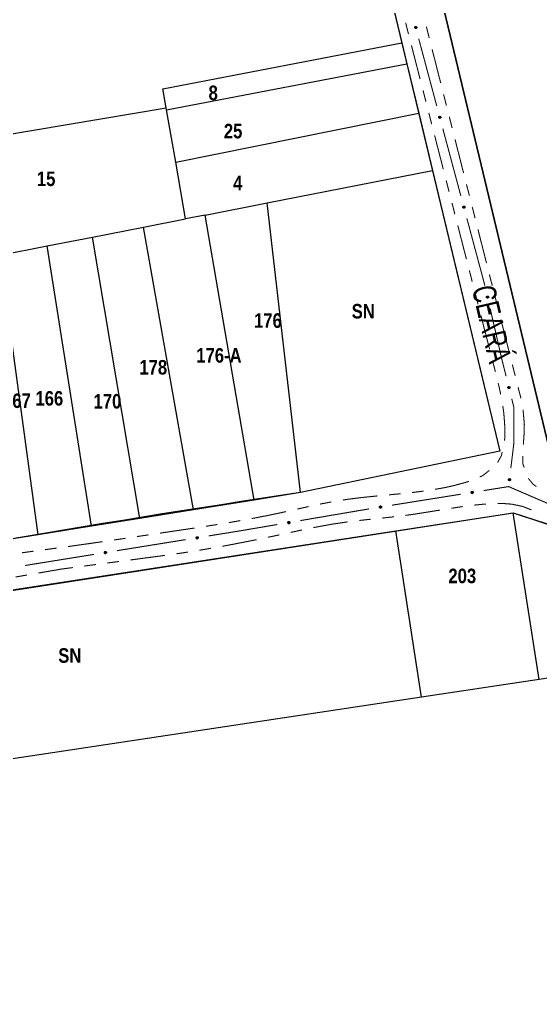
# Model space of a CAD drawing. Extents: x 203591 to 208218, y 4854879 to 4857795.
# Drawn here: x 205158.1 to 205247.8, y 4855415.9 to 4855584.3 of the extents above; entities that cross this region are included whole.
import ezdxf
from ezdxf.enums import TextEntityAlignment as Align

# ---------------------------------------------------------------- set-up
doc = ezdxf.new("R2010")
doc.units = 0
doc.header["$LTSCALE"] = 1.5
doc.header["$MEASUREMENT"] = 0
doc.linetypes.add('PHANTOMX2', pattern=[5, 2.5, -0.5, 0.5, -0.5, 0.5, -0.5])
for name, color, linetype in [('CD-MALHA-LOTES', 40, 'CONTINUOUS'), ('RU-QUADRAS', 210, 'CONTINUOUS'), ('SV-EIXO-RUA-N-PAV', 6, 'CONTINUOUS'), ('SV-RUA-NAO-PAV-S-GUIA-C-GUIA', 7, 'PHANTOMX2'), ('SV-TXT-RUA-N-PAV-S-GUIA-C-GUIA', 7, 'CONTINUOUS'), ('Th_NmrPorta', 7, 'CONTINUOUS')]:
    doc.layers.add(name, color=color, linetype=linetype)
doc.styles.add('ARIAL', font='ARIAL.TTF')
doc.styles.get("Standard").update_dxf_attribs({"font": 'swisscbo.ttf'})

msp = doc.modelspace()

# ---------------------------------------------------------------- linework, layer by layer
at = {"layer": 'CD-MALHA-LOTES', "linetype": 'Continuous', "flags": 128}
for points in [[(205206.64, 4855688.61), (205250.22, 4855506.65)], [(205212.1, 4855629.65), (205223.94, 4855580.31)], [(205182.81, 4855572.38), (205223.94, 4855580.31)], [(205223.94, 4855580.31), (205224.8, 4855576.72)], [(205183.43, 4855568.8), (205224.8, 4855576.72)], [(205224.8, 4855576.72), (205226.85, 4855568.18)], [(205183.38, 4855569.1), (205182.81, 4855572.38)], [(205149.22, 4855563.38), (205183.38, 4855569.1)], [(205183.43, 4855568.8), (205183.38, 4855569.1)], [(205185.01, 4855559.77), (205183.43, 4855568.8)], [(205185.01, 4855559.77), (205226.85, 4855568.18)], [(205226.85, 4855568.18), (205229.22, 4855558.33)], [(205186.71, 4855550.03), (205185.01, 4855559.77)], [(205200.77, 4855552.77), (205229.22, 4855558.33)], [(205229.22, 4855558.33), (205240.81, 4855510.03)], [(205190.07, 4855550.68), (205200.77, 4855552.77)], [(205206.49, 4855502.91), (205200.77, 4855552.77)], [(205179.48, 4855548.61), (205186.71, 4855550.03)], [(205190.07, 4855550.68), (205186.71, 4855550.03)], [(205198.51, 4855501.63), (205190.07, 4855550.68)], [(205170.68, 4855546.89), (205179.48, 4855548.61)], [(205188.1, 4855499.95), (205179.48, 4855548.61)], [(205162.86, 4855545.37), (205170.68, 4855546.89)], [(205178.82, 4855498.45), (205170.68, 4855546.89)], [(205154.74, 4855543.78), (205162.86, 4855545.37)], [(205170.54, 4855497.12), (205162.86, 4855545.37)], [(205161.34, 4855495.63), (205154.74, 4855543.78)], [(205240.81, 4855510.03), (205206.49, 4855502.91)], [(205206.49, 4855502.91), (205198.51, 4855501.63)], [(205198.51, 4855501.63), (205188.1, 4855499.95)], [(205188.1, 4855499.95), (205178.82, 4855498.45)], [(205178.82, 4855498.45), (205170.54, 4855497.12)], [(205222.89, 4855496.32), (205243.14, 4855499.43)], [(205243.14, 4855499.43), (205252.37, 4855496.42)], [(205247.61, 4855470.78), (205243.14, 4855499.43)], [(205123.98, 4855481.14), (205222.89, 4855496.32)], [(205170.54, 4855497.12), (205161.34, 4855495.63)], [(205227.32, 4855467.73), (205222.89, 4855496.32)], [(205161.34, 4855495.63), (205155.6, 4855494.71)], [(205255.81, 4855472.02), (205247.61, 4855470.78)], [(205247.61, 4855470.78), (205227.32, 4855467.73)], [(205227.32, 4855467.73), (205128.75, 4855452.87)]]:
    msp.add_lwpolyline(points, dxfattribs=at)
at = {"layer": 'RU-QUADRAS', "color": 6, "linetype": 'Continuous'}
msp.add_lwpolyline([(205616.29, 4855406.97, -0.0088435536), (205551.38, 4855440.72), (205486.3, 4855477.5), (205409.57, 4855523.2), (205354.08, 4855518.41), (205253.36, 4855503.36), (205250.22, 4855506.65), (205206.64, 4855688.61), (205604.26, 4856057.69)], format="xyb", dxfattribs=at)
msp.add_lwpolyline([(205069.45, 4855695.5), (205129.66, 4855699.2), (205145.15, 4855541.91), (205151.28, 4855543.1), (205135.64, 4855696.92), (205141.82, 4855699.51), (205193.23, 4855706.21), (205195.67, 4855689.68), (205197.63, 4855689.94), (205240.81, 4855510.03), (205206.49, 4855502.91, 0.0110391911), (205097.95, 4855484.24)], format="xyb", close=True, dxfattribs=at)
msp.add_lwpolyline([(204547.36, 4855385.95), (204551.4, 4855388.58), (204548.94, 4855392.1), (204550, 4855394.9), (204635.49, 4855407.78), (204656.53, 4855410.63), (204661.68, 4855380.31), (204664.85, 4855380.81), (204659.82, 4855411.13), (204753.86, 4855425.28), (204831.71, 4855435.78), (205243.14, 4855499.43), (205252.37, 4855496.45), (205347, 4855512.18), (205352.03, 4855428.25), (204822.09, 4855347.88), (204821.1, 4855353.14), (204655.72, 4855327.94), (204655.01, 4855331.08), (204597.05, 4855320.81), (204560.71, 4855374.54), (204557.02, 4855371.9)], close=True, dxfattribs=at)
at = {"layer": 'SV-EIXO-RUA-N-PAV', "flags": 128}
for points in [[(205226.409488, 4855583.110173), (205226.452193, 4855583.086333), (205226.48402, 4855583.057112), (205226.503551, 4855583.025099), (205226.513434, 4855582.99231), (205226.519766, 4855582.957626), (205226.518435, 4855582.921249), (205226.508015, 4855582.881202), (205226.484401, 4855582.838195), (205226.452324, 4855582.807558), (205226.421963, 4855582.786731), (205226.388366, 4855582.774458), (205226.354569, 4855582.768871), (205226.316829, 4855582.771502), (205226.276348, 4855582.782459), (205226.233678, 4855582.80725), (205226.202671, 4855582.836112), (205226.184593, 4855582.867573), (205226.172468, 4855582.901427), (205226.166427, 4855582.936914), (205226.167939, 4855582.972615), (205226.179044, 4855583.013353), (205226.204071, 4855583.055144), (205226.232505, 4855583.086398), (205226.263703, 4855583.104913), (205226.297302, 4855583.1161), (205226.332012, 4855583.122874), (205226.368634, 4855583.123059), (205226.409488, 4855583.110173)], [(205230.554851, 4855567.656502), (205230.597556, 4855567.632662), (205230.629384, 4855567.60344), (205230.648915, 4855567.571427), (205230.658797, 4855567.538638), (205230.66513, 4855567.503954), (205230.663799, 4855567.467578), (205230.653379, 4855567.42753), (205230.629765, 4855567.384524), (205230.597687, 4855567.353887), (205230.567326, 4855567.33306), (205230.533729, 4855567.320786), (205230.499933, 4855567.315199), (205230.462192, 4855567.317831), (205230.421711, 4855567.328787), (205230.379041, 4855567.353578), (205230.348035, 4855567.382441), (205230.329956, 4855567.413901), (205230.317831, 4855567.447756), (205230.311791, 4855567.483242), (205230.313303, 4855567.518943), (205230.324408, 4855567.559681), (205230.349435, 4855567.601472), (205230.377868, 4855567.632726), (205230.409066, 4855567.651241), (205230.442665, 4855567.662428), (205230.477375, 4855567.669203), (205230.513998, 4855567.669387), (205230.554851, 4855567.656502)], [(205234.700215, 4855552.20283), (205234.74292, 4855552.17899), (205234.774747, 4855552.149769), (205234.794278, 4855552.117756), (205234.804161, 4855552.084967), (205234.810493, 4855552.050283), (205234.809162, 4855552.013906), (205234.798742, 4855551.973859), (205234.775128, 4855551.930852), (205234.743051, 4855551.900215), (205234.71269, 4855551.879388), (205234.679093, 4855551.867115), (205234.645296, 4855551.861528), (205234.607556, 4855551.86416), (205234.567075, 4855551.875116), (205234.524405, 4855551.899907), (205234.493398, 4855551.928769), (205234.47532, 4855551.96023), (205234.463195, 4855551.994084), (205234.457154, 4855552.029571), (205234.458667, 4855552.065272), (205234.469771, 4855552.10601), (205234.494798, 4855552.147801), (205234.523232, 4855552.179055), (205234.55443, 4855552.19757), (205234.588029, 4855552.208757), (205234.622739, 4855552.215531), (205234.659362, 4855552.215716), (205234.700215, 4855552.20283)], [(205238.783113, 4855536.729512), (205238.824929, 4855536.704146), (205238.855682, 4855536.673795), (205238.874045, 4855536.641098), (205238.882738, 4855536.607974), (205238.887815, 4855536.573084), (205238.885172, 4855536.536779), (205238.873314, 4855536.497134), (205238.848164, 4855536.455008), (205238.815001, 4855536.425548), (205238.783909, 4855536.40583), (205238.749891, 4855536.394777), (205238.715915, 4855536.390413), (205238.678294, 4855536.394405), (205238.638235, 4855536.406814), (205238.596487, 4855536.433129), (205238.566542, 4855536.463091), (205238.549611, 4855536.495183), (205238.538715, 4855536.529453), (205238.533959, 4855536.565135), (205238.536758, 4855536.600758), (205238.549325, 4855536.641069), (205238.575844, 4855536.68193), (205238.605387, 4855536.712137), (205238.637233, 4855536.729515), (205238.671213, 4855536.739482), (205238.706145, 4855536.745), (205238.742751, 4855536.743863), (205238.783113, 4855536.729512)], [(205242.458434, 4855521.160136), (205242.500725, 4855521.135569), (205242.532049, 4855521.105808), (205242.55103, 4855521.073466), (205242.56035, 4855521.040512), (205242.566089, 4855521.005725), (205242.564136, 4855520.969377), (205242.553033, 4855520.929514), (205242.528687, 4855520.886917), (205242.496091, 4855520.856833), (205242.465378, 4855520.836528), (205242.431576, 4855520.82483), (205242.397689, 4855520.819822), (205242.359999, 4855520.823099), (205242.319711, 4855520.834745), (205242.277471, 4855520.860262), (205242.246963, 4855520.88965), (205242.229425, 4855520.921415), (205242.21788, 4855520.955472), (205242.212448, 4855520.991057), (205242.21457, 4855521.026727), (205242.226369, 4855521.067269), (205242.252107, 4855521.108626), (205242.281071, 4855521.139389), (205242.312581, 4855521.157368), (205242.346366, 4855521.167979), (205242.381187, 4855521.174159), (205242.417807, 4855521.173718), (205242.458434, 4855521.160136)], [(205242.609598, 4855505.270303), (205242.640348, 4855505.232271), (205242.659, 4855505.193296), (205242.6652, 4855505.156312), (205242.662157, 4855505.122201), (205242.655113, 4855505.087655), (205242.640327, 4855505.054392), (205242.615738, 4855505.021109), (205242.577803, 4855504.989994), (205242.536622, 4855504.973512), (205242.500688, 4855504.965494), (205242.464936, 4855504.966619), (205242.431491, 4855504.974024), (205242.397447, 4855504.990525), (205242.363962, 4855505.015773), (205242.333598, 4855505.054675), (205242.315575, 4855505.09301), (205242.310517, 4855505.128941), (205242.311876, 4855505.164875), (205242.31949, 4855505.200058), (205242.334192, 4855505.232626), (205242.359673, 4855505.266296), (205242.398467, 4855505.295756), (205242.436496, 4855505.314168), (205242.472346, 4855505.319729), (205242.507694, 4855505.317595), (205242.54243, 4855505.310951), (205242.576485, 4855505.29748), (205242.609598, 4855505.270303)], [(205235.908955, 4855503.03703), (205235.937104, 4855503.077026), (205235.969475, 4855503.105645), (205236.003344, 4855503.121744), (205236.036982, 4855503.128165), (205236.072136, 4855503.130859), (205236.108178, 4855503.125755), (205236.146926, 4855503.11123), (205236.187245, 4855503.083275), (205236.214383, 4855503.048187), (205236.231942, 4855503.015826), (205236.240658, 4855502.981135), (205236.242703, 4855502.946941), (205236.236163, 4855502.909678), (205236.22106, 4855502.870555), (205236.191968, 4855502.830693), (205236.16004, 4855502.802853), (205236.126872, 4855502.788142), (205236.09194, 4855502.779601), (205236.056018, 4855502.777281), (205236.020668, 4855502.782495), (205235.981304, 4855502.797773), (205235.94234, 4855502.827007), (205235.91421, 4855502.858534), (205235.899037, 4855502.891488), (205235.891402, 4855502.926067), (205235.888272, 4855502.961293), (205235.891894, 4855502.997737), (205235.908955, 4855503.03703)], [(205220.108173, 4855500.520031), (205220.136322, 4855500.560027), (205220.168693, 4855500.588646), (205220.202562, 4855500.604744), (205220.2362, 4855500.611166), (205220.271354, 4855500.61386), (205220.307396, 4855500.608756), (205220.346143, 4855500.594231), (205220.386463, 4855500.566275), (205220.413601, 4855500.531188), (205220.43116, 4855500.498827), (205220.439876, 4855500.464136), (205220.441921, 4855500.429942), (205220.435381, 4855500.392679), (205220.420278, 4855500.353556), (205220.391186, 4855500.313693), (205220.359258, 4855500.285854), (205220.326089, 4855500.271143), (205220.291158, 4855500.262602), (205220.255236, 4855500.260282), (205220.219886, 4855500.265496), (205220.180522, 4855500.280773), (205220.141558, 4855500.310008), (205220.113428, 4855500.341535), (205220.098255, 4855500.374489), (205220.09062, 4855500.409068), (205220.08749, 4855500.444294), (205220.091112, 4855500.480738), (205220.108173, 4855500.520031)], [(205204.331848, 4855497.847399), (205204.359572, 4855497.887691), (205204.391639, 4855497.91665), (205204.425336, 4855497.933105), (205204.458905, 4855497.939882), (205204.494028, 4855497.942947), (205204.530122, 4855497.938224), (205204.569021, 4855497.924109), (205204.609634, 4855497.896581), (205204.63714, 4855497.861782), (205204.655041, 4855497.829609), (205204.664123, 4855497.795012), (205204.666528, 4855497.760841), (205204.660383, 4855497.723512), (205204.645694, 4855497.684231), (205204.617025, 4855497.644063), (205204.585393, 4855497.615888), (205204.552381, 4855497.600828), (205204.517542, 4855497.591917), (205204.481647, 4855497.589218), (205204.446243, 4855497.594058), (205204.40672, 4855497.608919), (205204.36745, 4855497.637741), (205204.338988, 4855497.668969), (205204.323468, 4855497.70176), (205204.315468, 4855497.736257), (205204.311966, 4855497.771448), (205204.315202, 4855497.807928), (205204.331848, 4855497.847399)], [(205188.54838, 4855495.231022), (205188.576465, 4855495.271063), (205188.60879, 4855495.299733), (205188.642634, 4855495.315886), (205188.676262, 4855495.322361), (205188.711412, 4855495.325111), (205188.747461, 4855495.320065), (205188.786232, 4855495.305601), (205188.826596, 4855495.27771), (205188.85379, 4855495.242666), (205188.871401, 4855495.210333), (205188.880172, 4855495.175656), (205188.882271, 4855495.141466), (205188.875791, 4855495.104193), (205188.86075, 4855495.065045), (205188.831722, 4855495.025136), (205188.799839, 4855494.997246), (205188.766694, 4855494.982482), (205188.731776, 4855494.973885), (205188.695858, 4855494.971508), (205188.660499, 4855494.976665), (205188.621111, 4855494.99188), (205188.5821, 4855495.021052), (205188.55392, 4855495.052535), (205188.538695, 4855495.085464), (205188.531005, 4855495.120031), (205188.527818, 4855495.155252), (205188.531382, 4855495.191702), (205188.54838, 4855495.231022)], [(205172.751636, 4855492.688807), (205172.77972, 4855492.728848), (205172.812045, 4855492.757518), (205172.845889, 4855492.773671), (205172.879517, 4855492.780146), (205172.914667, 4855492.782896), (205172.950717, 4855492.77785), (205172.989487, 4855492.763386), (205173.029852, 4855492.735495), (205173.057045, 4855492.700451), (205173.074656, 4855492.668118), (205173.083427, 4855492.633442), (205173.085527, 4855492.599251), (205173.079046, 4855492.561978), (205173.064005, 4855492.52283), (205173.034978, 4855492.482921), (205173.003094, 4855492.455031), (205172.969949, 4855492.440267), (205172.935031, 4855492.43167), (205172.899113, 4855492.429293), (205172.863754, 4855492.43445), (205172.824366, 4855492.449665), (205172.785356, 4855492.478837), (205172.757175, 4855492.51032), (205172.74195, 4855492.543249), (205172.73426, 4855492.577816), (205172.731073, 4855492.613037), (205172.734637, 4855492.649487), (205172.751636, 4855492.688807)]]:
    msp.add_lwpolyline(points, close=True, dxfattribs=at)
for points in [[(205226.166427, 4855582.936914), (205226.202671, 4855582.836112)], [(205226.167939, 4855582.972615), (205226.233678, 4855582.80725)], [(205226.168922, 4855582.950737), (205226.21604, 4855582.827751)], [(205226.177217, 4855582.988281), (205226.252554, 4855582.802227)], [(205226.179044, 4855583.013353), (205226.276348, 4855582.782459)], [(205226.19403, 4855583.030936), (205226.295305, 4855582.779788)], [(205226.204071, 4855583.055144), (205226.316829, 4855582.771502)], [(205226.217883, 4855583.068415), (205226.33346, 4855582.774483)], [(205226.232505, 4855583.086398), (205226.354569, 4855582.768871)], [(205226.24826, 4855583.092104), (205226.370201, 4855582.774449)], [(205226.263703, 4855583.104913), (205226.388366, 4855582.774458)], [(205226.280759, 4855583.107885), (205226.402185, 4855582.781616)], [(205226.297302, 4855583.1161), (205226.421963, 4855582.786731)], [(205226.316696, 4855583.116113), (205226.437577, 4855582.802412)], [(205226.332012, 4855583.122874), (205226.452324, 4855582.807558)], [(205226.351412, 4855583.118361), (205226.4676, 4855582.827418)], [(205226.368634, 4855583.123059), (205226.484401, 4855582.838195)], [(205226.387542, 4855583.115338), (205226.493478, 4855582.862615)], [(205226.409488, 4855583.110173), (205226.508015, 4855582.881202)], [(205226.432222, 4855583.096242), (205226.510902, 4855582.908259)], [(205226.452193, 4855583.086333), (205226.518435, 4855582.921249)], [(205226.470408, 4855583.069754), (205226.515854, 4855582.947732)], [(205226.48402, 4855583.057112), (205226.519766, 4855582.957626)], [(205230.311791, 4855567.483242), (205230.348035, 4855567.382441)], [(205230.313303, 4855567.518943), (205230.379041, 4855567.353578)], [(205230.314285, 4855567.497066), (205230.361403, 4855567.37408)], [(205230.32258, 4855567.53461), (205230.397918, 4855567.348555)], [(205230.324408, 4855567.559681), (205230.421711, 4855567.328787)], [(205230.339393, 4855567.577264), (205230.440669, 4855567.326117)], [(205230.349435, 4855567.601472), (205230.462192, 4855567.317831)], [(205230.363246, 4855567.614744), (205230.478824, 4855567.320811)], [(205230.377868, 4855567.632726), (205230.499933, 4855567.315199)], [(205230.393624, 4855567.638433), (205230.515565, 4855567.320778)], [(205230.409066, 4855567.651241), (205230.533729, 4855567.320786)], [(205230.426122, 4855567.654214), (205230.547548, 4855567.327944)], [(205230.442665, 4855567.662428), (205230.567326, 4855567.33306)], [(205230.46206, 4855567.662441), (205230.58294, 4855567.34874)], [(205230.477375, 4855567.669203), (205230.597687, 4855567.353887)], [(205230.496776, 4855567.66469), (205230.612964, 4855567.373747)], [(205230.513998, 4855567.669387), (205230.629765, 4855567.384524)], [(205230.532906, 4855567.661667), (205230.638842, 4855567.408944)], [(205230.554851, 4855567.656502), (205230.653379, 4855567.42753)], [(205230.577585, 4855567.642571), (205230.656266, 4855567.454588)], [(205230.597556, 4855567.632662), (205230.663799, 4855567.467578)], [(205230.615771, 4855567.616082), (205230.661218, 4855567.494061)], [(205230.629384, 4855567.60344), (205230.66513, 4855567.503954)], [(205234.457154, 4855552.029571), (205234.493398, 4855551.928769)], [(205234.458667, 4855552.065272), (205234.524405, 4855551.899907)], [(205234.459649, 4855552.043394), (205234.506767, 4855551.920408)], [(205234.467944, 4855552.080938), (205234.543281, 4855551.894884)], [(205234.469771, 4855552.10601), (205234.567075, 4855551.875116)], [(205234.484757, 4855552.123593), (205234.586032, 4855551.872445)], [(205234.494798, 4855552.147801), (205234.607556, 4855551.86416)], [(205234.50861, 4855552.161072), (205234.624187, 4855551.86714)], [(205234.523232, 4855552.179055), (205234.645296, 4855551.861528)], [(205234.538987, 4855552.184761), (205234.660928, 4855551.867106)], [(205234.55443, 4855552.19757), (205234.679093, 4855551.867115)], [(205234.571486, 4855552.200542), (205234.692912, 4855551.874273)], [(205234.588029, 4855552.208757), (205234.71269, 4855551.879388)], [(205234.607423, 4855552.20877), (205234.728304, 4855551.895069)], [(205234.622739, 4855552.215531), (205234.743051, 4855551.900215)], [(205234.642139, 4855552.211018), (205234.758328, 4855551.920075)], [(205234.659362, 4855552.215716), (205234.775128, 4855551.930852)], [(205234.678269, 4855552.207995), (205234.784205, 4855551.955272)], [(205234.700215, 4855552.20283), (205234.798742, 4855551.973859)], [(205234.722949, 4855552.188899), (205234.801629, 4855552.000916)], [(205234.74292, 4855552.17899), (205234.809162, 4855552.013906)], [(205234.761135, 4855552.162411), (205234.806581, 4855552.040389)], [(205234.774747, 4855552.149769), (205234.810493, 4855552.050283)], [(205238.533959, 4855536.565135), (205238.566542, 4855536.463091)], [(205238.536758, 4855536.600758), (205238.596487, 4855536.433129)], [(205238.53695, 4855536.578859), (205238.5796, 4855536.454253)], [(205238.546594, 4855536.61608), (205238.61517, 4855536.427428)], [(205238.549325, 4855536.641069), (205238.638235, 4855536.406814)], [(205238.564936, 4855536.6581), (205238.657083, 4855536.403462)], [(205238.575844, 4855536.68193), (205238.678294, 4855536.394405)], [(205238.590125, 4855536.694694), (205238.695022, 4855536.396783)], [(205238.605387, 4855536.712137), (205238.715915, 4855536.390413)], [(205238.621338, 4855536.717271), (205238.731738, 4855536.395423)], [(205238.637233, 4855536.729515), (205238.749891, 4855536.394777)], [(205238.654384, 4855536.73187), (205238.763959, 4855536.401432)], [(205238.671213, 4855536.739482), (205238.783909, 4855536.40583)], [(205238.690596, 4855536.738795), (205238.800078, 4855536.420937)], [(205238.706145, 4855536.745), (205238.815001, 4855536.425548)], [(205238.72537, 4855536.73979), (205238.830985, 4855536.444844)], [(205238.742751, 4855536.743863), (205238.848164, 4855536.455008)], [(205238.761367, 4855536.735465), (205238.858116, 4855536.479084)], [(205238.783113, 4855536.729512), (205238.873314, 4855536.497134)], [(205238.805329, 4855536.714769), (205238.877176, 4855536.52407)], [(205238.824929, 4855536.704146), (205238.885172, 4855536.536779)], [(205238.842534, 4855536.68692), (205238.883549, 4855536.563338)], [(205238.855682, 4855536.673795), (205238.887815, 4855536.573084)], [(205242.212448, 4855520.991057), (205242.246963, 4855520.88965)], [(205242.21457, 4855521.026727), (205242.277471, 4855520.860262)], [(205242.215178, 4855521.004836), (205242.260186, 4855520.881062)], [(205242.224113, 4855521.042232), (205242.296259, 4855520.854917)], [(205242.226369, 4855521.067269), (205242.319711, 4855520.834745)], [(205242.241653, 4855521.084593), (205242.33862, 4855520.831751)], [(205242.252107, 4855521.108626), (205242.359999, 4855520.823099)], [(205242.266143, 4855521.121659), (205242.376679, 4855520.825794)], [(205242.281071, 4855521.139389), (205242.397689, 4855520.819822)], [(205242.296921, 4855521.144825), (205242.413414, 4855520.825132)], [(205242.312581, 4855521.157368), (205242.431576, 4855520.82483)], [(205242.329685, 4855521.160049), (205242.445516, 4855520.831751)], [(205242.346366, 4855521.167979), (205242.465378, 4855520.836528)], [(205242.365758, 4855521.167661), (205242.481258, 4855520.851939)], [(205242.381187, 4855521.174159), (205242.496091, 4855520.856833)], [(205242.400507, 4855521.169315), (205242.511705, 4855520.876429)], [(205242.417807, 4855521.173718), (205242.528687, 4855520.886917)], [(205242.43658, 4855521.165675), (205242.53818, 4855520.911178)], [(205242.458434, 4855521.160136), (205242.553033, 4855520.929514)], [(205242.480927, 4855521.145818), (205242.556382, 4855520.956518)], [(205242.500725, 4855521.135569), (205242.564136, 4855520.969377)], [(205242.518655, 4855521.118681), (205242.562008, 4855520.9959)], [(205242.532049, 4855521.105808), (205242.566089, 4855521.005725)], [(205242.31949, 4855505.200058), (205242.315575, 4855505.09301)], [(205242.326954, 4855505.211957), (205242.324866, 4855505.080271)], [(205242.334192, 4855505.232626), (205242.333598, 4855505.054675)], [(205242.348638, 4855505.243709), (205242.349245, 4855505.042982)], [(205242.359673, 4855505.266296), (205242.363962, 4855505.015773)], [(205242.38013, 4855505.277031), (205242.38056, 4855505.006233)], [(205242.398467, 4855505.295756), (205242.397447, 4855504.990525)], [(205242.416228, 4855505.302927), (205242.413992, 4855504.987096)], [(205242.436496, 4855505.314168), (205242.431491, 4855504.974024)], [(205242.453243, 4855505.313595), (205242.448076, 4855504.973378)], [(205242.472346, 4855505.319729), (205242.464936, 4855504.966619)], [(205242.489282, 4855505.316134), (205242.480428, 4855504.968114)], [(205242.507694, 4855505.317595), (205242.500688, 4855504.965494)], [(205242.525698, 4855505.310382), (205242.521019, 4855504.974229)], [(205242.54243, 4855505.310951), (205242.536622, 4855504.973512)], [(205242.558752, 4855505.299536), (205242.558197, 4855504.986252)], [(205242.576485, 4855505.29748), (205242.577803, 4855504.989994)], [(205242.591156, 4855505.283272), (205242.595324, 4855505.009275)], [(205242.609598, 4855505.270303), (205242.615738, 4855505.021109)], [(205242.625506, 4855505.248906), (205242.628497, 4855505.045143)], [(205242.640348, 4855505.232271), (205242.640327, 4855505.054392)], [(205242.651077, 4855505.210099), (205242.647797, 4855505.079931)], [(205242.659, 4855505.193296), (205242.655113, 4855505.087655)], [(205235.888272, 4855502.961293), (205236.214383, 4855503.048187)], [(205235.891402, 4855502.926067), (205236.231942, 4855503.015826)], [(205235.891894, 4855502.997737), (205236.187245, 4855503.083275)], [(205235.893405, 4855502.945358), (205236.217969, 4855503.032985)], [(205235.894776, 4855502.98012), (205236.196218, 4855503.065445)], [(205235.897853, 4855502.90876), (205236.234975, 4855502.995624)], [(205235.899037, 4855502.891488), (205236.240658, 4855502.981135)], [(205235.901538, 4855503.01574), (205236.163901, 4855503.09484)], [(205235.908955, 4855503.03703), (205236.146926, 4855503.11123)], [(205235.910172, 4855502.874798), (205236.238779, 4855502.963068)], [(205235.91421, 4855502.858534), (205236.242703, 4855502.946941)], [(205235.925173, 4855503.058193), (205236.120315, 4855503.116913)], [(205235.930576, 4855502.842123), (205236.234927, 4855502.92653)], [(205235.937104, 4855503.077026), (205236.108178, 4855503.125755)], [(205235.94234, 4855502.827007), (205236.236163, 4855502.909678)], [(205235.955486, 4855503.09342), (205236.08157, 4855503.12594)], [(205235.965373, 4855502.814505), (205236.225686, 4855502.889133)], [(205235.969475, 4855503.105645), (205236.072136, 4855503.130859)], [(205235.981304, 4855502.797773), (205236.22106, 4855502.870555)], [(205236.00605, 4855502.79335), (205236.198926, 4855502.848945)], [(205236.020668, 4855502.782495), (205236.191968, 4855502.830693)], [(205236.042529, 4855502.781198), (205236.169745, 4855502.81528)], [(205236.056018, 4855502.777281), (205236.16004, 4855502.802853)], [(205220.08749, 4855500.444294), (205220.413601, 4855500.531188)], [(205220.09062, 4855500.409068), (205220.43116, 4855500.498827)], [(205220.091112, 4855500.480738), (205220.386463, 4855500.566275)], [(205220.092623, 4855500.428359), (205220.417187, 4855500.515986)], [(205220.093994, 4855500.463121), (205220.395436, 4855500.548446)], [(205220.097071, 4855500.391761), (205220.434193, 4855500.478624)], [(205220.098255, 4855500.374489), (205220.439876, 4855500.464136)], [(205220.100756, 4855500.498741), (205220.363119, 4855500.577841)], [(205220.108173, 4855500.520031), (205220.346143, 4855500.594231)], [(205220.10939, 4855500.357798), (205220.437997, 4855500.446069)], [(205220.113428, 4855500.341535), (205220.441921, 4855500.429942)], [(205220.124391, 4855500.541194), (205220.319533, 4855500.599914)], [(205220.129794, 4855500.325124), (205220.434145, 4855500.409531)], [(205220.136322, 4855500.560027), (205220.307396, 4855500.608756)], [(205220.141558, 4855500.310008), (205220.435381, 4855500.392679)], [(205220.154704, 4855500.576421), (205220.280788, 4855500.608941)], [(205220.164591, 4855500.297505), (205220.424903, 4855500.372133)], [(205220.168693, 4855500.588646), (205220.271354, 4855500.61386)], [(205220.180522, 4855500.280773), (205220.420278, 4855500.353556)], [(205220.205268, 4855500.27635), (205220.398144, 4855500.331946)], [(205220.219886, 4855500.265496), (205220.391186, 4855500.313693)], [(205220.241747, 4855500.264199), (205220.368963, 4855500.298281)], [(205220.255236, 4855500.260282), (205220.359258, 4855500.285854)], [(205204.311966, 4855497.771448), (205204.63714, 4855497.861782)], [(205204.315202, 4855497.807928), (205204.609634, 4855497.896581)], [(205204.315468, 4855497.736257), (205204.655041, 4855497.829609)], [(205204.317267, 4855497.755568), (205204.640887, 4855497.846619)], [(205204.318271, 4855497.790342), (205204.618794, 4855497.878847)], [(205204.322101, 4855497.719019), (205204.658286, 4855497.809439)], [(205204.323468, 4855497.70176), (205204.664123, 4855497.795012)], [(205204.324655, 4855497.826032), (205204.586168, 4855497.907899)], [(205204.331848, 4855497.847399), (205204.569021, 4855497.924109)], [(205204.334778, 4855497.685189), (205204.662434, 4855497.776926)], [(205204.338988, 4855497.668969), (205204.666528, 4855497.760841)], [(205204.347841, 4855497.868733), (205204.542351, 4855497.929511)], [(205204.359572, 4855497.887691), (205204.530122, 4855497.938224)], [(205204.377781, 4855497.904278), (205204.503514, 4855497.938128)], [(205204.391639, 4855497.91665), (205204.494028, 4855497.942947)], [(205204.355526, 4855497.652731), (205204.658969, 4855497.740349)], [(205204.36745, 4855497.637741), (205204.660383, 4855497.723512)], [(205204.390614, 4855497.625482), (205204.650123, 4855497.702856)], [(205204.40672, 4855497.608919), (205204.645694, 4855497.684231)], [(205204.431511, 4855497.604758), (205204.623789, 4855497.662388)], [(205204.446243, 4855497.594058), (205204.617025, 4855497.644063)], [(205204.468117, 4855497.592993), (205204.594966, 4855497.628417)], [(205204.481647, 4855497.589218), (205204.585393, 4855497.615888)], [(205188.527818, 4855495.155252), (205188.85379, 4855495.242666)], [(205188.531005, 4855495.120031), (205188.871401, 4855495.210333)], [(205188.531382, 4855495.191702), (205188.826596, 4855495.27771)], [(205188.532977, 4855495.139325), (205188.857401, 4855495.22747)], [(205188.534292, 4855495.174089), (205188.835597, 4855495.259895)], [(205188.537483, 4855495.102734), (205188.874466, 4855495.190136)], [(205188.538695, 4855495.085464), (205188.880172, 4855495.175656)], [(205188.540997, 4855495.20972), (205188.803233, 4855495.289239)], [(205188.54838, 4855495.231022), (205188.786232, 4855495.305601)], [(205188.549856, 4855495.068791), (205188.878322, 4855495.157586)], [(205188.55392, 4855495.052535), (205188.882271, 4855495.141466)], [(205188.564564, 4855495.252211), (205188.759612, 4855495.311242)], [(205188.570312, 4855495.036149), (205188.874528, 4855495.121042)], [(205188.576465, 4855495.271063), (205188.747461, 4855495.320065)], [(205188.5821, 4855495.021052), (205188.875791, 4855495.104193)], [(205188.594822, 4855495.287486), (205188.720853, 4855495.320207)], [(205188.605154, 4855495.008587), (205188.865346, 4855495.08363)], [(205188.60879, 4855495.299733), (205188.711412, 4855495.325111)], [(205188.621111, 4855494.99188), (205188.86075, 4855495.065045)], [(205188.645864, 4855494.987497), (205188.838651, 4855495.0434)], [(205188.660499, 4855494.976665), (205188.831722, 4855495.025136)], [(205188.682362, 4855494.975403), (205188.809524, 4855495.009689)], [(205188.695858, 4855494.971508), (205188.799839, 4855494.997246)], [(205172.734637, 4855492.649487), (205173.029852, 4855492.735495)], [(205172.737548, 4855492.631874), (205173.038853, 4855492.71768)], [(205172.744252, 4855492.667505), (205173.006489, 4855492.747024)], [(205172.751636, 4855492.688807), (205172.989487, 4855492.763386)], [(205172.76782, 4855492.709996), (205172.962867, 4855492.769027)], [(205172.77972, 4855492.728848), (205172.950717, 4855492.77785)], [(205172.798077, 4855492.745271), (205172.924108, 4855492.777992)], [(205172.812045, 4855492.757518), (205172.914667, 4855492.782896)], [(205172.731073, 4855492.613037), (205173.057045, 4855492.700451)], [(205172.73426, 4855492.577816), (205173.074656, 4855492.668118)], [(205172.736232, 4855492.59711), (205173.060656, 4855492.685255)], [(205172.740738, 4855492.560519), (205173.077721, 4855492.647921)], [(205172.74195, 4855492.543249), (205173.083427, 4855492.633442)], [(205172.753111, 4855492.526576), (205173.081577, 4855492.615371)], [(205172.757175, 4855492.51032), (205173.085527, 4855492.599251)], [(205172.773567, 4855492.493934), (205173.077784, 4855492.578827)], [(205172.785356, 4855492.478837), (205173.079046, 4855492.561978)], [(205172.808409, 4855492.466372), (205173.068602, 4855492.541415)], [(205172.824366, 4855492.449665), (205173.064005, 4855492.52283)], [(205172.849119, 4855492.445282), (205173.041906, 4855492.501185)], [(205172.863754, 4855492.43445), (205173.034978, 4855492.482921)], [(205172.885617, 4855492.433188), (205173.012779, 4855492.467474)], [(205172.899113, 4855492.429293), (205173.003094, 4855492.455031)]]:
    msp.add_lwpolyline(points, dxfattribs=at)
at = {"layer": 'SV-EIXO-RUA-N-PAV', "const_width": 0.18, "flags": 128}
for points in [[(205226.858562, 4855581.01117), (205229.967585, 4855569.420916)], [(205231.003926, 4855565.557498), (205234.112948, 4855553.967245)], [(205235.149289, 4855550.103827), (205238.258312, 4855538.513573)], [(205239.156158, 4855534.615671), (205240.948692, 4855526.819081)], [(205240.948692, 4855526.819081), (205241.16, 4855525.9)], [(205241.16, 4855525.9), (205241.901417, 4855522.934332)], [(205242.87156, 4855519.053762), (205243.114095, 4855518.083619)], [(205243.114095, 4855518.083619), (205243.22, 4855517.66)], [(205243.22, 4855517.66), (205243.22, 4855512.096657)], [(205243.22, 4855511.27), (205242.721873, 4855507.126491)], [(205243.22, 4855512.096657), (205243.22, 4855511.27)], [(205238.043261, 4855503.265548), (205241.993457, 4855503.894798)], [(205241.993457, 4855503.894798), (205242.34, 4855503.95)], [(205242.34, 4855503.95), (205249.364196, 4855500.921929)], [(205222.242479, 4855500.748549), (205234.093066, 4855502.636298)], [(205206.46362, 4855498.098454), (205218.293601, 4855500.111301)], [(205190.682319, 4855495.462946), (205195.618802, 4855496.257388)], [(205195.618802, 4855496.257388), (205196.07, 4855496.33)], [(205196.07, 4855496.33), (205202.520293, 4855497.427504)], [(205174.885574, 4855492.920731), (205186.733133, 4855494.827392)], [(205159.08883, 4855490.378516), (205170.936388, 4855492.285177)]]:
    msp.add_lwpolyline(points, dxfattribs=at)
at = {"layer": 'SV-RUA-NAO-PAV-S-GUIA-C-GUIA', "const_width": 0.18, "flags": 128}
for points in [[(205225.10438, 4855581.807505), (205224.605736, 4855583.744347)], [(205228.666526, 4855581.14926), (205228.172933, 4855583.087395)], [(205227.098952, 4855574.060139), (205225.603023, 4855579.870664)], [(205230.640898, 4855573.396721), (205229.160119, 4855579.211125)], [(205228.096238, 4855570.186456), (205227.597595, 4855572.123298)], [(205231.628085, 4855569.520452), (205231.134491, 4855571.458587)], [(205229.093525, 4855566.312773), (205228.594881, 4855568.249615)], [(205232.615271, 4855565.644183), (205232.121678, 4855567.582317)], [(205231.088097, 4855558.565407), (205229.592168, 4855564.375932)], [(205234.589643, 4855557.891644), (205233.108864, 4855563.706048)], [(205232.085383, 4855554.691724), (205231.58674, 4855556.628566)], [(205235.576829, 4855554.015375), (205235.083236, 4855555.95351)], [(205233.082669, 4855550.818041), (205232.584026, 4855552.754883)], [(205236.564015, 4855550.139106), (205236.070422, 4855552.07724)], [(205235.077242, 4855543.070675), (205233.581313, 4855548.8812)], [(205238.538388, 4855542.386567), (205237.057609, 4855548.200971)], [(205236.074528, 4855539.196992), (205235.575885, 4855541.133834)], [(205239.525574, 4855538.510298), (205239.031981, 4855540.448433)], [(205237.071814, 4855535.323309), (205236.573171, 4855537.26015)], [(205240.51276, 4855534.634029), (205240.019167, 4855536.572163)], [(205239.066387, 4855527.575943), (205237.570457, 4855533.386467)], [(205242.487133, 4855526.88149), (205241.006353, 4855532.695894)], [(205240.063673, 4855523.70226), (205239.56503, 4855525.639101)], [(205243.474319, 4855523.005221), (205242.980726, 4855524.943356)], [(205240.750583, 4855520.891724), (205240.538875, 4855521.759688)], [(205240.770867, 4855520.787082), (205240.750583, 4855520.891724)], [(205240.961172, 4855519.805357), (205240.770867, 4855520.787082)], [(205244.461505, 4855519.128952), (205243.967912, 4855521.067086)], [(205241.521055, 4855516.472611), (205241.334446, 4855517.840697)], [(205241.565759, 4855515.854981), (205241.521055, 4855516.472611)], [(205245.040698, 4855514.709732), (205244.825688, 4855517.165846)], [(205241.709305, 4855513.87172), (205241.565759, 4855515.854981)], [(205245.032531, 4855514.175301), (205245.040698, 4855514.709732)], [(205241.687059, 4855512.283307), (205241.709143, 4855513.86017)], [(205241.709143, 4855513.86017), (205241.709305, 4855513.87172)], [(205244.874466, 4855511.180491), (205245.016157, 4855513.175465)], [(205245.016157, 4855513.175465), (205245.017552, 4855513.19511)], [(205245.017552, 4855513.19511), (205245.032531, 4855514.175301)], [(205241.60704, 4855511.867962), (205241.687059, 4855512.283307)], [(205241.112795, 4855509.302513), (205241.228689, 4855509.904076)], [(205240.434098, 4855508.09248), (205240.923293, 4855508.964654)], [(205240.923293, 4855508.964654), (205241.112795, 4855509.302513)], [(205244.789611, 4855507.903296), (205244.755037, 4855509.185008)], [(205245.020278, 4855507.223545), (205244.789611, 4855507.903296)], [(205237.936536, 4855505.878737), (205239.004394, 4855506.731418)], [(205232.806133, 4855504.096158), (205234.555075, 4855504.568039)], [(205234.555075, 4855504.568039), (205235.013026, 4855504.691598)], [(205235.013026, 4855504.691598), (205235.509078, 4855504.865564)], [(205237.362178, 4855505.611518), (205237.936536, 4855505.878737)], [(205246.543952, 4855504.363551), (205245.733525, 4855505.368436)], [(205225.717469, 4855502.928784), (205227.70222, 4855503.175289)], [(205229.67762, 4855503.484951), (205230.663137, 4855503.654526)], [(205230.663137, 4855503.654526), (205231.295262, 4855503.763293)], [(205231.295262, 4855503.763293), (205232.62203, 4855504.055598)], [(205232.62203, 4855504.055598), (205232.806133, 4855504.096158)], [(205247.123408, 4855503.954937), (205246.543952, 4855504.363551)], [(205209.851865, 4855500.932215), (205210.83295, 4855501.125794)], [(205210.83295, 4855501.125794), (205211.245528, 4855501.207199)], [(205211.245528, 4855501.207199), (205211.815966, 4855501.309094)], [(205213.789148, 4855501.634594), (205214.56849, 4855501.754067)], [(205214.56849, 4855501.754067), (205215.769844, 4855501.910945)], [(205215.769844, 4855501.910945), (205216.062616, 4855501.949175)], [(205216.062616, 4855501.949175), (205216.762746, 4855502.029674)], [(205216.762746, 4855502.029674), (205217.559591, 4855502.121291)], [(205217.559591, 4855502.121291), (205218.751119, 4855502.244733)], [(205218.751119, 4855502.244733), (205219.056628, 4855502.276383)], [(205219.056628, 4855502.276383), (205219.746288, 4855502.342859)], [(205221.737341, 4855502.531801), (205222.732963, 4855502.625273)], [(205222.732963, 4855502.625273), (205223.520257, 4855502.699186)], [(205223.520257, 4855502.699186), (205223.728437, 4855502.720266)], [(205240.425554, 4855501.037793), (205241.425552, 4855501.039989)], [(205241.425552, 4855501.039989), (205241.442704, 4855501.039981)], [(205241.442704, 4855501.039981), (205242.422444, 4855500.961887)], [(205202.45, 4855499.31), (205203.990584, 4855499.649841)], [(205205.943425, 4855500.081592), (205207.895765, 4855500.51561)], [(205225.989689, 4855499.187914), (205228.524614, 4855499.58821)], [(205228.524614, 4855499.58821), (205228.939508, 4855499.653726)], [(205228.939508, 4855499.653726), (205230.498809, 4855499.908424)], [(205232.474057, 4855500.221783), (205234.452669, 4855500.513495)], [(205236.436678, 4855500.764888), (205237.431788, 4855500.86366)], [(205237.431788, 4855500.86366), (205237.86519, 4855500.906678)], [(205237.86519, 4855500.906678), (205238.428535, 4855500.942271)], [(205242.422444, 4855500.961887), (205242.942334, 4855500.920449)], [(205242.942334, 4855500.920449), (205244.38885, 4855500.614771)], [(205244.38885, 4855500.614771), (205244.79, 4855500.53)], [(205244.79, 4855500.53), (205246.262827, 4855499.930957)], [(205194.172599, 4855497.757548), (205194.92571, 4855497.883377)], [(205194.92571, 4855497.883377), (205196.143281, 4855498.098618)], [(205198.112084, 4855498.450354), (205200.07597, 4855498.828707)], [(205200.07597, 4855498.828707), (205200.82366, 4855498.972753)], [(205200.82366, 4855498.972753), (205202.03642, 4855499.224238)], [(205202.03642, 4855499.224238), (205202.45, 4855499.31)], [(205211.892507, 4855497.477119), (205214.632003, 4855497.880026)], [(205216.617385, 4855498.120579), (205217.611586, 4855498.228123)], [(205217.611586, 4855498.228123), (205217.839851, 4855498.252814)], [(205217.839851, 4855498.252814), (205218.606263, 4855498.331131)], [(205220.595973, 4855498.533752), (205220.827048, 4855498.557236)], [(205220.827048, 4855498.557236), (205222.583859, 4855498.753456)], [(205224.569187, 4855498.994099), (205225.560007, 4855499.129288)], [(205225.560007, 4855499.129288), (205225.989689, 4855499.187914)], [(205182.364243, 4855495.946828), (205184.289827, 4855496.231917)], [(205184.289827, 4855496.231917), (205184.544762, 4855496.269661)], [(205184.544762, 4855496.269661), (205185.279037, 4855496.37842)], [(205185.279037, 4855496.37842), (205186.029634, 4855496.489597)], [(205186.029634, 4855496.489597), (205187.25727, 4855496.672689)], [(205187.25727, 4855496.672689), (205187.51434, 4855496.711029)], [(205187.51434, 4855496.711029), (205188.246129, 4855496.821542)], [(205190.223207, 4855497.123456), (205190.482147, 4855497.163267)], [(205190.482147, 4855497.163267), (205191.211197, 4855497.277968)], [(205191.211197, 4855497.277968), (205191.964697, 4855497.396515)], [(205191.964697, 4855497.396515), (205192.198884, 4855497.4344)], [(205204.801488, 4855496.064017), (205205.779004, 4855496.274878)], [(205205.779004, 4855496.274878), (205206.004747, 4855496.323573)], [(205206.004747, 4855496.323573), (205206.757157, 4855496.482759)], [(205208.715802, 4855496.887301), (205208.943069, 4855496.933583)], [(205208.943069, 4855496.933583), (205211.665299, 4855497.435249)], [(205211.665299, 4855497.435249), (205211.892507, 4855497.477119)], [(205170.492083, 4855494.196099), (205172.419071, 4855494.4755)], [(205174.398048, 4855494.764714), (205176.376663, 4855495.056402)], [(205178.354953, 4855495.35029), (205179.344056, 4855495.497516)], [(205179.344056, 4855495.497516), (205179.395922, 4855495.505235)], [(205179.395922, 4855495.505235), (205180.333152, 4855495.644782)], [(205182.311397, 4855495.938973), (205182.364243, 4855495.946828)], [(205195.988882, 4855494.238012), (205196.316402, 4855494.300991)], [(205196.316402, 4855494.300991), (205196.970246, 4855494.430156)], [(205196.970246, 4855494.430156), (205197.788733, 4855494.591846)], [(205197.788733, 4855494.591846), (205198.931258, 4855494.823108)], [(205200.889941, 4855495.22751), (205201.868406, 4855495.433925)], [(205201.868406, 4855495.433925), (205202.198659, 4855495.503594)], [(205202.198659, 4855495.503594), (205202.846301, 4855495.643011)], [(205158.549927, 4855492.566657), (205160.532239, 4855492.832067)], [(205162.51455, 4855493.097477), (205164.496861, 4855493.362886)], [(205166.478465, 4855493.633525), (205167.469257, 4855493.768917)], [(205167.469257, 4855493.768917), (205167.522135, 4855493.776142)], [(205167.522135, 4855493.776142), (205170.439742, 4855494.188699)], [(205170.439742, 4855494.188699), (205170.492083, 4855494.196099)], [(205185.970567, 4855492.507262), (205187.12404, 4855492.687639)], [(205189.099646, 4855492.998959), (205191.071108, 4855493.33562)], [(205193.040641, 4855493.683253), (205193.367824, 4855493.742343)], [(205193.367824, 4855493.742343), (205194.024017, 4855493.864815)], [(205194.024017, 4855493.864815), (205194.842787, 4855494.01763)], [(205194.842787, 4855494.01763), (205195.988882, 4855494.238012)], [(205173.251795, 4855490.803127), (205175.234592, 4855491.064879)], [(205177.21739, 4855491.32663), (205182.174384, 4855491.98101)], [(205182.174384, 4855491.98101), (205183, 4855492.09)], [(205183, 4855492.09), (205183.165595, 4855492.11326)], [(205185.146152, 4855492.391461), (205185.970567, 4855492.507262)], [(205161.379157, 4855489.07408), (205165.320782, 4855489.754954)], [(205165.320782, 4855489.754954), (205165.35, 4855489.76)], [(205165.35, 4855489.76), (205167.303402, 4855490.017871)], [(205169.2862, 4855490.279623), (205171.268997, 4855490.541375)], [(205157.437532, 4855488.393206), (205159.408344, 4855488.733643)]]:
    msp.add_lwpolyline(points, dxfattribs=at)

# ---------------------------------------------------------------- texts
at = {"layer": 'SV-TXT-RUA-N-PAV-S-GUIA-C-GUIA', "style": 'ARIAL', "width": 0.7}
msp.add_text('CEARÁ', height=4, rotation=283, dxfattribs=at).set_placement((205235.976692, 4855538.050828))
at = {"layer": 'Th_NmrPorta', "color": 1}
for s, p in [('8', (205190.671549, 4855571.700604)), ('25', (205193.301549, 4855565.120604)), ('15', (205161.111178, 4855556.915142)), ('4', (205194.911549, 4855556.200604)), ('SN', (205215.320604, 4855534.128451)), ('176', (205198.500604, 4855532.518451)), ('176-A', (205188.560604, 4855526.528451)), ('178', (205178.760604, 4855524.478451)), ('167', (205155.285142, 4855518.728822)), ('166', (205160.860604, 4855519.138451)), ('170', (205170.870604, 4855518.628451)), ('203', (205231.970604, 4855488.578451)), ('SN', (205164.791549, 4855474.890604))]:
    msp.add_text(s, height=2.5, dxfattribs=at).set_placement(p, align=Align.MIDDLE_LEFT)

doc.saveas('drawing.dxf')
